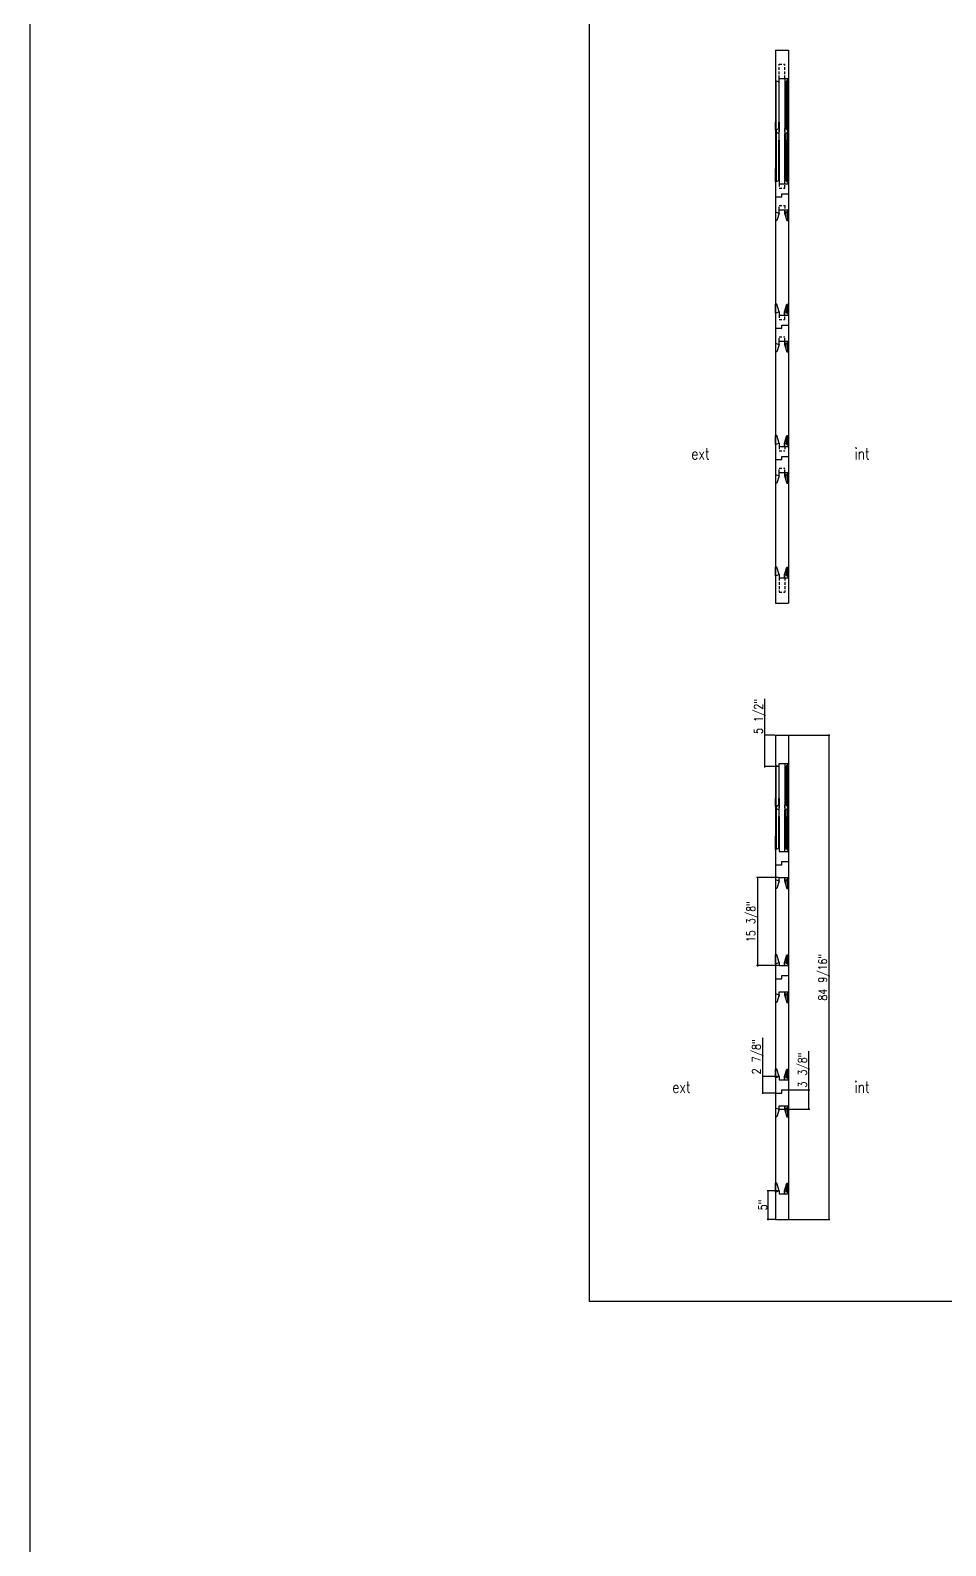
# Model space of a CAD drawing. Header units: inches. Extents: x 1985 to 11287, y 379 to 3234.
# Drawn here: x 8443.3 to 8603.2, y 2706.4 to 2971 of the extents above; entities that cross this region are included whole.
import ezdxf

# ---------------------------------------------------------------- set-up
doc = ezdxf.new("R2010")
doc.units = ezdxf.units.IN
doc.header["$MEASUREMENT"] = 0
doc.linetypes.add('HIDDENX2', pattern=[0.75, 0.5, -0.25])
doc.layers.get('0').update_dxf_attribs({"linetype": 'CONTINUOUS'})
doc.layers.get('Defpoints').update_dxf_attribs({"linetype": 'CONTINUOUS'})
for name, color, linetype in [('COTE1-1 99', 7, 'CONTINUOUS'), ('detail 99', 30, 'CONTINUOUS'), ('separation 99', 3, 'CONTINUOUS'), ('tenon 99', 61, 'HIDDENX2'), ('wood detail 99', 7, 'CONTINUOUS')]:
    doc.layers.add(name, color=color, linetype=linetype)
doc.styles.get("Standard").update_dxf_attribs({"font": 'txt.shx', "width": 0.8})
doc.dimstyles.new('Elevation', dxfattribs={"dimscale": 2, "dimtxt": 0.75, "dimasz": 0.0625, "dimexe": 0.0625, "dimexo": 0.0625, "dimgap": 0.0625, "dimtad": 1, "dimdec": 5, "dimzin": 0, "dimdsep": 46, "dimlunit": 5, "dimtxsty": 'Standard', "dimblk1": 'OBLIQUE', "dimblk2": 'OBLIQUE', "dimsah": 1, "dimcen": 2, "dimdle": 0.0625, "dimclrd": 1, "dimclre": 1, "dimadec": 1, "dimazin": 0, "dimtfac": 0.375, "dimtdec": 5, "dimtmove": 0, "dimatfit": 3, "dimldrblk": 'OBLIQUE', "dimfxl": 1, "dimfrac": 2, "dimtolj": 1, "dimtzin": 0, "dimarcsym": 0})

# ---------------------------------------------------------------- blocks, each defined once
blk = doc.blocks.new('_OBLIQUE')
at = {"color": 0, "linetype": 'ByBlock'}
blk.add_line((-0.5, -0.5), (0.5, 0.5), dxfattribs=at)
blk = doc.blocks.new('*D86')
at = {"layer": 'COTE1-1 99', "color": 1, "lineweight": -2, "transparency": 16777216}
for p, q in [((8575.86, 2847.92), (8582.97, 2847.92)), ((8582.84, 2763.23), (8582.84, 2848.04)), ((8575.86, 2763.36), (8582.97, 2763.36))]:
    blk.add_line(p, q, dxfattribs=at)
at = {"layer": 'Defpoints', "color": 0, "transparency": 16777216}
for p in [(8575.74, 2847.92), (8582.84, 2847.92), (8575.74, 2763.36)]:
    blk.add_point(p, dxfattribs=at)
at = {"layer": 'COTE1-1 99', "color": 1, "lineweight": -2, "transparency": 16777216, "xscale": 0.125, "yscale": 0.125, "zscale": 0.125}
for p, rotation in [((8582.84, 2847.92), 90), ((8582.84, 2763.36), 270)]:
    blk.add_blockref('_OBLIQUE', p, dxfattribs=dict(at, rotation=rotation))
at = {"layer": 'COTE1-1 99', "color": 0, "transparency": 16777216, "insert": (8581.97, 2805.64), "char_height": 1.5, "attachment_point": 5, "rotation": 90}
blk.add_mtext('\\A1;84 9/16"', dxfattribs=at)
blk = doc.blocks.new('*D87')
at = {"layer": 'COTE1-1 99', "color": 1, "lineweight": -2, "transparency": 16777216}
for p, q in [((8573.99, 2823.04), (8570.19, 2823.04)), ((8570.32, 2823.17), (8570.32, 2807.54)), ((8573.99, 2807.67), (8570.19, 2807.67))]:
    blk.add_line(p, q, dxfattribs=at)
at = {"layer": 'Defpoints', "color": 0, "transparency": 16777216}
for p in [(8574.11, 2823.04), (8570.32, 2807.67), (8574.11, 2807.67)]:
    blk.add_point(p, dxfattribs=at)
at = {"layer": 'COTE1-1 99', "color": 1, "lineweight": -2, "transparency": 16777216, "xscale": 0.125, "yscale": 0.125, "zscale": 0.125}
for p, rotation in [((8570.32, 2823.04), 90), ((8570.32, 2807.67), 270)]:
    blk.add_blockref('_OBLIQUE', p, dxfattribs=dict(at, rotation=rotation))
at = {"layer": 'COTE1-1 99', "color": 0, "transparency": 16777216, "insert": (8569.44, 2815.36), "char_height": 1.5, "attachment_point": 5, "rotation": 90}
blk.add_mtext('\\A1;15 3/8"', dxfattribs=at)
blk = doc.blocks.new('*D88')
at = {"layer": 'COTE1-1 99', "color": 1, "lineweight": -2, "transparency": 16777216}
for p, q in [((8579.32, 2785.98), (8579.32, 2792.76)), ((8575.86, 2785.98), (8579.45, 2785.98)), ((8579.32, 2782.48), (8579.32, 2785.98)), ((8574.17, 2782.61), (8579.45, 2782.61))]:
    blk.add_line(p, q, dxfattribs=at)
at = {"layer": 'Defpoints', "color": 0, "transparency": 16777216}
for p in [(8575.74, 2785.98), (8579.32, 2785.98), (8574.05, 2782.61)]:
    blk.add_point(p, dxfattribs=at)
at = {"layer": 'COTE1-1 99', "color": 1, "lineweight": -2, "transparency": 16777216, "xscale": 0.125, "yscale": 0.125, "zscale": 0.125}
for p, rotation in [((8579.32, 2785.98), 90), ((8579.32, 2782.61), 270)]:
    blk.add_blockref('_OBLIQUE', p, dxfattribs=dict(at, rotation=rotation))
at = {"layer": 'COTE1-1 99', "color": 0, "transparency": 16777216, "insert": (8578.45, 2789.43), "char_height": 1.5, "attachment_point": 5, "rotation": 90}
blk.add_mtext('\\A1;3 3/8"', dxfattribs=at)
blk = doc.blocks.new('*D89')
at = {"layer": 'COTE1-1 99', "color": 1, "lineweight": -2, "transparency": 16777216}
for p, q in [((8573.92, 2768.36), (8572, 2768.36)), ((8572.13, 2768.48), (8572.13, 2763.23)), ((8573.36, 2763.36), (8572, 2763.36))]:
    blk.add_line(p, q, dxfattribs=at)
at = {"layer": 'Defpoints', "color": 0, "transparency": 16777216}
for p in [(8574.05, 2768.36), (8572.13, 2763.36), (8573.49, 2763.36)]:
    blk.add_point(p, dxfattribs=at)
at = {"layer": 'COTE1-1 99', "color": 1, "lineweight": -2, "transparency": 16777216, "xscale": 0.125, "yscale": 0.125, "zscale": 0.125}
for p, rotation in [((8572.13, 2768.36), 90), ((8572.13, 2763.36), 270)]:
    blk.add_blockref('_OBLIQUE', p, dxfattribs=dict(at, rotation=rotation))
at = {"layer": 'COTE1-1 99', "color": 0, "transparency": 16777216, "insert": (8571.25, 2765.86), "char_height": 1.5, "attachment_point": 5, "rotation": 90}
blk.add_mtext('\\A1;5"', dxfattribs=at)
blk = doc.blocks.new('*D94')
at = {"layer": 'COTE1-1 99', "color": 1, "lineweight": -2, "transparency": 16777216}
for p, q in [((8571.27, 2788.29), (8571.27, 2795.07)), ((8573.92, 2788.29), (8571.14, 2788.29)), ((8571.27, 2785.29), (8571.27, 2788.29)), ((8573.36, 2785.42), (8571.14, 2785.42))]:
    blk.add_line(p, q, dxfattribs=at)
at = {"layer": 'Defpoints', "color": 0, "transparency": 16777216}
for p in [(8571.27, 2788.29), (8574.05, 2788.29), (8573.49, 2785.42)]:
    blk.add_point(p, dxfattribs=at)
at = {"layer": 'COTE1-1 99', "color": 1, "lineweight": -2, "transparency": 16777216, "xscale": 0.125, "yscale": 0.125, "zscale": 0.125}
for p, rotation in [((8571.27, 2788.29), 90), ((8571.27, 2785.42), 270)]:
    blk.add_blockref('_OBLIQUE', p, dxfattribs=dict(at, rotation=rotation))
at = {"layer": 'COTE1-1 99', "color": 0, "transparency": 16777216, "insert": (8570.39, 2791.74), "char_height": 1.5, "attachment_point": 5, "rotation": 90}
blk.add_mtext('\\A1;2 7/8"', dxfattribs=at)
blk = doc.blocks.new('*D95')
at = {"layer": 'COTE1-1 99', "color": 1, "lineweight": -2, "transparency": 16777216}
for p, q in [((8571.63, 2847.92), (8571.63, 2854.29)), ((8573.36, 2847.92), (8571.5, 2847.92)), ((8571.63, 2842.29), (8571.63, 2847.92)), ((8573.92, 2842.42), (8571.5, 2842.42))]:
    blk.add_line(p, q, dxfattribs=at)
at = {"layer": 'Defpoints', "color": 0, "transparency": 16777216}
for p in [(8571.63, 2847.92), (8573.49, 2847.92), (8574.05, 2842.42)]:
    blk.add_point(p, dxfattribs=at)
at = {"layer": 'COTE1-1 99', "color": 1, "lineweight": -2, "transparency": 16777216, "xscale": 0.125, "yscale": 0.125, "zscale": 0.125}
for p, rotation in [((8571.63, 2847.92), 90), ((8571.63, 2842.42), 270)]:
    blk.add_blockref('_OBLIQUE', p, dxfattribs=dict(at, rotation=rotation))
at = {"layer": 'COTE1-1 99', "color": 0, "transparency": 16777216, "insert": (8570.75, 2851.17), "char_height": 1.5, "attachment_point": 5, "rotation": 90}
blk.add_mtext('\\A1;5 1/2"', dxfattribs=at)

msp = doc.modelspace()

# ---------------------------------------------------------------- linework, layer by layer
at = {"layer": 'separation 99'}
for points in [[(8443.348814, 3222.122455), (9954.635727, 3222.122455), (9954.635727, 2152.035106), (8443.348814, 2152.035106)], [(8620.166193, 3057.127475), (8540.96643, 3057.127475), (8540.96643, 2749.044222), (8620.166193, 2749.044222)]]:
    msp.add_lwpolyline(points, close=True, dxfattribs=at)
at = {"layer": 'tenon 99'}
for p, q in [((8574.110765, 2965.098159), (8575.110765, 2965.098159)), ((8574.110765, 2962.598159), (8574.110765, 2965.098159)), ((8575.110765, 2962.598159), (8575.110765, 2965.098159)), ((8574.110765, 2944.223131), (8574.110765, 2943.473131)), ((8574.110765, 2943.473131), (8575.110765, 2943.473131)), ((8575.110765, 2943.473131), (8575.110765, 2944.223131)), ((8574.110765, 2939.660659), (8574.110765, 2940.410659)), ((8574.110765, 2940.410659), (8575.110765, 2940.410659)), ((8575.110765, 2940.410659), (8575.110765, 2939.660659)), ((8574.110765, 2921.285631), (8574.110765, 2920.535631)), ((8574.110765, 2920.535631), (8575.110765, 2920.535631)), ((8575.110765, 2920.535631), (8575.110765, 2921.285631)), ((8574.110765, 2917.473159), (8575.110765, 2917.473159)), ((8574.110765, 2916.723159), (8574.110765, 2917.473159)), ((8575.110765, 2916.723159), (8575.110765, 2917.473159)), ((8574.110765, 2898.348131), (8574.110765, 2897.598131)), ((8575.110765, 2898.348131), (8575.110765, 2897.598131)), ((8574.110765, 2897.598131), (8575.110765, 2897.598131)), ((8574.110765, 2894.535659), (8575.110765, 2894.535659)), ((8574.110765, 2893.785659), (8574.110765, 2894.535659)), ((8575.110765, 2893.785659), (8575.110765, 2894.535659)), ((8574.110765, 2875.410631), (8574.110765, 2872.910631)), ((8575.110765, 2875.410631), (8575.110765, 2872.910631)), ((8574.110765, 2872.910631), (8575.110765, 2872.910631))]:
    msp.add_line(p, q, dxfattribs=at)
at = {"layer": 'wood detail 99'}
for p, q in [((8573.485765, 2967.535645), (8573.485765, 2941.910645)), ((8573.485765, 2967.535645), (8575.735765, 2967.535645)), ((8575.735765, 2967.535645), (8575.735765, 2942.473145)), ((8573.485765, 2962.276716), (8573.485765, 2959.91537)), ((8574.048265, 2962.035645), (8574.110765, 2962.035645)), ((8574.110765, 2962.035645), (8574.110765, 2962.598159)), ((8574.110765, 2954.983809), (8574.110765, 2962.035645)), ((8575.110765, 2962.059145), (8575.110765, 2954.983809)), ((8575.337265, 2962.059145), (8575.337265, 2954.983809)), ((8575.587265, 2962.368345), (8575.587265, 2954.983809)), ((8575.649765, 2962.368345), (8575.649765, 2954.983809)), ((8575.735765, 2962.598159), (8575.735765, 2959.91537)), ((8573.485765, 2953.607073), (8573.485765, 2954.983809)), ((8573.485765, 2953.607073), (8573.485765, 2951.83748)), ((8573.571765, 2953.607073), (8573.571765, 2953.214216)), ((8574.048265, 2953.848145), (8574.110765, 2953.848145)), ((8574.110765, 2954.983809), (8574.110765, 2953.848145)), ((8574.110765, 2953.848145), (8574.110765, 2953.312431)), ((8574.110765, 2952.973145), (8574.110765, 2953.508859)), ((8575.110765, 2954.983809), (8575.110765, 2953.848145)), ((8575.337265, 2954.983809), (8575.337265, 2953.848145)), ((8575.587265, 2953.535645), (8575.587265, 2954.983809)), ((8575.649765, 2953.535645), (8575.649765, 2954.983809)), ((8575.735765, 2953.312431), (8575.735765, 2954.983809)), ((8575.735765, 2953.508859), (8575.735765, 2951.83748)), ((8574.048265, 2952.973145), (8574.110765, 2952.973145)), ((8574.110765, 2951.83748), (8574.110765, 2952.973145)), ((8574.110765, 2951.83748), (8574.110765, 2944.785645)), ((8575.110765, 2951.83748), (8575.110765, 2952.973145)), ((8575.110765, 2944.762145), (8575.110765, 2951.83748)), ((8575.337265, 2951.83748), (8575.337265, 2952.973145)), ((8575.337265, 2944.762145), (8575.337265, 2951.83748)), ((8575.587265, 2953.285645), (8575.587265, 2951.83748)), ((8575.587265, 2944.449645), (8575.587265, 2951.83748)), ((8575.649765, 2953.285645), (8575.649765, 2951.83748)), ((8575.649765, 2944.449645), (8575.649765, 2951.83748)), ((8573.485765, 2944.544573), (8573.485765, 2946.90592)), ((8575.735765, 2944.223131), (8575.735765, 2946.90592)), ((8574.048265, 2944.785645), (8574.110765, 2944.785645)), ((8574.110765, 2944.785645), (8574.110765, 2944.223131)), ((8573.485765, 2941.910645), (8573.485765, 2918.973145)), ((8573.485765, 2941.910645), (8574.610765, 2941.910645)), ((8574.610765, 2942.473145), (8575.735765, 2942.473145)), ((8574.610765, 2941.910645), (8574.610765, 2942.473145)), ((8575.735765, 2942.473145), (8575.735765, 2919.535645)), ((8573.485765, 2939.339266), (8573.485765, 2937.629495)), ((8573.485765, 2939.339216), (8573.485765, 2937.785645)), ((8573.485765, 2939.339216), (8573.485765, 2937.89998)), ((8573.735765, 2937.785645), (8573.485765, 2937.785645)), ((8574.142065, 2939.098145), (8573.735765, 2937.785645)), ((8574.048265, 2939.098195), (8574.110765, 2939.098195)), ((8574.048265, 2939.098195), (8574.110765, 2939.098195)), ((8574.048265, 2939.098145), (8574.110765, 2939.098145)), ((8574.048265, 2939.098145), (8574.110765, 2939.098145)), ((8574.048265, 2939.098145), (8574.142065, 2939.098145)), ((8574.048265, 2939.098145), (8574.048265, 2938.795136)), ((8574.110765, 2939.098195), (8574.110765, 2939.660659)), ((8574.110765, 2939.098195), (8574.110765, 2939.660659)), ((8574.110765, 2939.098145), (8574.110765, 2939.660659)), ((8574.110765, 2939.098145), (8574.110765, 2939.660659)), ((8574.110765, 2939.098145), (8574.110765, 2939.660659)), ((8574.142065, 2939.098145), (8574.142065, 2939.660659)), ((8575.079465, 2939.098145), (8575.485765, 2937.785645)), ((8575.337265, 2938.535645), (8575.337265, 2939.121645)), ((8575.337265, 2938.265355), (8575.337265, 2939.121645)), ((8575.485765, 2937.785645), (8575.735765, 2937.785645)), ((8575.735765, 2939.660659), (8575.735765, 2937.629495)), ((8575.735765, 2939.660659), (8575.735765, 2937.785645)), ((8575.735765, 2939.660659), (8575.735765, 2937.89998)), ((8573.485765, 2921.607073), (8573.485765, 2923.160645)), ((8573.735765, 2923.160645), (8573.485765, 2923.160645)), ((8573.485765, 2921.607073), (8573.485765, 2923.046309)), ((8574.142065, 2921.848145), (8573.735765, 2923.160645)), ((8574.048265, 2921.848145), (8574.048265, 2922.151154)), ((8574.048265, 2921.848145), (8574.110765, 2921.848145)), ((8574.048265, 2921.848145), (8574.110765, 2921.848145)), ((8574.048265, 2921.848145), (8574.142065, 2921.848145)), ((8574.110765, 2921.848145), (8574.110765, 2921.285631)), ((8574.110765, 2921.848145), (8574.110765, 2921.285631)), ((8574.110765, 2921.848145), (8574.110765, 2921.285631)), ((8574.142065, 2921.848145), (8574.142065, 2921.285631)), ((8575.079465, 2921.848145), (8575.485765, 2923.160645)), ((8575.337265, 2922.680935), (8575.337265, 2921.824645)), ((8575.337265, 2922.410645), (8575.337265, 2921.824645)), ((8575.485765, 2923.160645), (8575.735765, 2923.160645)), ((8575.735765, 2921.285631), (8575.735765, 2923.160645)), ((8575.735765, 2921.285631), (8575.735765, 2923.046309)), ((8574.610765, 2919.535645), (8575.735765, 2919.535645)), ((8574.610765, 2918.973145), (8574.610765, 2919.535645)), ((8575.735765, 2919.535645), (8575.735765, 2896.598145)), ((8573.485765, 2918.973145), (8573.485765, 2896.035645)), ((8573.485765, 2918.973145), (8574.610765, 2918.973145)), ((8573.485765, 2916.401766), (8573.485765, 2914.691995)), ((8573.485765, 2916.401716), (8573.485765, 2914.848145)), ((8573.485765, 2916.401716), (8573.485765, 2914.96248)), ((8574.110765, 2916.160695), (8574.110765, 2916.723159)), ((8574.110765, 2916.160695), (8574.110765, 2916.723159)), ((8574.110765, 2916.160645), (8574.110765, 2916.723159)), ((8574.110765, 2916.160645), (8574.110765, 2916.723159)), ((8574.110765, 2916.160645), (8574.110765, 2916.723159)), ((8574.142065, 2916.160645), (8574.142065, 2916.723159)), ((8575.735765, 2916.723159), (8575.735765, 2914.691995)), ((8575.735765, 2916.723159), (8575.735765, 2914.848145)), ((8575.735765, 2916.723159), (8575.735765, 2914.96248)), ((8573.735765, 2914.848145), (8573.485765, 2914.848145)), ((8574.142065, 2916.160645), (8573.735765, 2914.848145)), ((8574.048265, 2916.160695), (8574.110765, 2916.160695)), ((8574.048265, 2916.160695), (8574.110765, 2916.160695)), ((8574.048265, 2916.160645), (8574.110765, 2916.160645)), ((8574.048265, 2916.160645), (8574.110765, 2916.160645)), ((8574.048265, 2916.160645), (8574.142065, 2916.160645)), ((8574.048265, 2916.160645), (8574.048265, 2915.857636)), ((8575.079465, 2916.160645), (8575.485765, 2914.848145)), ((8575.337265, 2915.598145), (8575.337265, 2916.184145)), ((8575.337265, 2915.327855), (8575.337265, 2916.184145)), ((8575.485765, 2914.848145), (8575.735765, 2914.848145)), ((8573.485765, 2898.669573), (8573.485765, 2900.223145)), ((8573.735765, 2900.223145), (8573.485765, 2900.223145)), ((8573.485765, 2898.669573), (8573.485765, 2900.108809)), ((8574.142065, 2898.910645), (8573.735765, 2900.223145)), ((8574.048265, 2898.910645), (8574.048265, 2899.213654)), ((8574.048265, 2898.910645), (8574.110765, 2898.910645)), ((8574.048265, 2898.910645), (8574.110765, 2898.910645)), ((8574.048265, 2898.910645), (8574.142065, 2898.910645)), ((8574.110765, 2898.910645), (8574.110765, 2898.348131)), ((8574.110765, 2898.910645), (8574.110765, 2898.348131)), ((8574.110765, 2898.910645), (8574.110765, 2898.348131)), ((8574.142065, 2898.910645), (8574.142065, 2898.348131)), ((8575.079465, 2898.910645), (8575.485765, 2900.223145)), ((8575.337265, 2899.743435), (8575.337265, 2898.887145)), ((8575.337265, 2899.473145), (8575.337265, 2898.887145)), ((8575.485765, 2900.223145), (8575.735765, 2900.223145)), ((8575.735765, 2898.348131), (8575.735765, 2900.223145)), ((8575.735765, 2898.348131), (8575.735765, 2900.108809)), ((8573.485765, 2896.035645), (8573.485765, 2870.973145)), ((8573.485765, 2896.035645), (8574.610765, 2896.035645)), ((8574.610765, 2896.598145), (8575.735765, 2896.598145)), ((8574.610765, 2896.035645), (8574.610765, 2896.598145)), ((8575.735765, 2896.598145), (8575.735765, 2870.973145)), ((8573.485765, 2893.464266), (8573.485765, 2891.754495)), ((8573.485765, 2893.464216), (8573.485765, 2891.910645)), ((8573.485765, 2893.464216), (8573.485765, 2892.02498)), ((8574.142065, 2893.223145), (8573.735765, 2891.910645)), ((8574.048265, 2893.223195), (8574.110765, 2893.223195)), ((8574.048265, 2893.223195), (8574.110765, 2893.223195)), ((8574.048265, 2893.223145), (8574.110765, 2893.223145)), ((8574.048265, 2893.223145), (8574.110765, 2893.223145)), ((8574.048265, 2893.223145), (8574.142065, 2893.223145)), ((8574.048265, 2893.223145), (8574.048265, 2892.920136)), ((8574.110765, 2893.223195), (8574.110765, 2893.785659)), ((8574.110765, 2893.223195), (8574.110765, 2893.785659)), ((8574.110765, 2893.223145), (8574.110765, 2893.785659)), ((8574.110765, 2893.223145), (8574.110765, 2893.785659)), ((8574.110765, 2893.223145), (8574.110765, 2893.785659)), ((8574.142065, 2893.223145), (8574.142065, 2893.785659)), ((8575.079465, 2893.223145), (8575.485765, 2891.910645)), ((8575.337265, 2892.660645), (8575.337265, 2893.246645)), ((8575.337265, 2892.390355), (8575.337265, 2893.246645)), ((8575.735765, 2893.785659), (8575.735765, 2891.754495)), ((8575.735765, 2893.785659), (8575.735765, 2891.910645)), ((8575.735765, 2893.785659), (8575.735765, 2892.02498)), ((8573.735765, 2891.910645), (8573.485765, 2891.910645)), ((8575.485765, 2891.910645), (8575.735765, 2891.910645)), ((8573.485765, 2875.732073), (8573.485765, 2877.285645)), ((8573.735765, 2877.285645), (8573.485765, 2877.285645)), ((8573.485765, 2875.732073), (8573.485765, 2877.171309)), ((8574.142065, 2875.973145), (8573.735765, 2877.285645)), ((8575.079465, 2875.973145), (8575.485765, 2877.285645)), ((8575.337265, 2876.805935), (8575.337265, 2875.949645)), ((8575.485765, 2877.285645), (8575.735765, 2877.285645)), ((8575.735765, 2875.410631), (8575.735765, 2877.285645)), ((8575.735765, 2875.410631), (8575.735765, 2877.171309)), ((8574.048265, 2875.973145), (8574.048265, 2876.276154)), ((8574.048265, 2875.973145), (8574.110765, 2875.973145)), ((8574.048265, 2875.973145), (8574.110765, 2875.973145)), ((8574.048265, 2875.973145), (8574.142065, 2875.973145)), ((8574.110765, 2875.973145), (8574.110765, 2875.410631)), ((8574.110765, 2875.973145), (8574.110765, 2875.410631)), ((8574.110765, 2875.973145), (8574.110765, 2875.410631)), ((8574.142065, 2875.973145), (8574.142065, 2875.410631)), ((8575.337265, 2876.535645), (8575.337265, 2875.949645)), ((8573.485765, 2870.973145), (8575.735765, 2870.973145)), ((8573.485765, 2847.917504), (8573.485765, 2825.292504)), ((8573.485765, 2847.917504), (8575.735765, 2847.917504)), ((8575.735765, 2847.917504), (8575.735765, 2825.855004)), ((8573.485765, 2842.658575), (8573.485765, 2840.297229)), ((8574.048265, 2842.417504), (8574.110765, 2842.417504)), ((8574.110765, 2842.417504), (8574.110765, 2842.980018)), ((8574.110765, 2836.865668), (8574.110765, 2842.417504)), ((8575.110765, 2842.441004), (8575.110765, 2836.865668)), ((8575.337265, 2842.441004), (8575.337265, 2836.865668)), ((8575.587265, 2842.750204), (8575.587265, 2836.865668)), ((8575.649765, 2842.750204), (8575.649765, 2836.865668)), ((8575.735765, 2842.980018), (8575.735765, 2840.297229)), ((8573.485765, 2835.488932), (8573.485765, 2836.865668)), ((8573.485765, 2835.488932), (8573.485765, 2833.719339)), ((8573.571765, 2835.488932), (8573.571765, 2835.096075)), ((8574.048265, 2835.730004), (8574.110765, 2835.730004)), ((8574.048265, 2834.855004), (8574.110765, 2834.855004)), ((8574.110765, 2836.865668), (8574.110765, 2835.730004)), ((8574.110765, 2835.730004), (8574.110765, 2835.194289)), ((8574.110765, 2834.855004), (8574.110765, 2835.390718)), ((8574.110765, 2833.719339), (8574.110765, 2834.855004)), ((8575.110765, 2836.865668), (8575.110765, 2835.730004)), ((8575.110765, 2833.719339), (8575.110765, 2834.855004)), ((8575.337265, 2836.865668), (8575.337265, 2835.730004)), ((8575.337265, 2833.719339), (8575.337265, 2834.855004)), ((8575.587265, 2835.417504), (8575.587265, 2836.865668)), ((8575.587265, 2835.167504), (8575.587265, 2833.719339)), ((8575.649765, 2835.417504), (8575.649765, 2836.865668)), ((8575.649765, 2835.167504), (8575.649765, 2833.719339)), ((8575.735765, 2835.194289), (8575.735765, 2836.865668)), ((8575.735765, 2835.390718), (8575.735765, 2833.719339)), ((8574.110765, 2833.719339), (8574.110765, 2828.167504)), ((8575.110765, 2828.144004), (8575.110765, 2833.719339)), ((8575.337265, 2828.144004), (8575.337265, 2833.719339)), ((8575.587265, 2827.831504), (8575.587265, 2833.719339)), ((8575.649765, 2827.831504), (8575.649765, 2833.719339)), ((8573.485765, 2827.926432), (8573.485765, 2830.287778)), ((8575.735765, 2827.604989), (8575.735765, 2830.287778)), ((8574.048265, 2828.167504), (8574.110765, 2828.167504)), ((8574.110765, 2828.167504), (8574.110765, 2827.604989)), ((8573.485765, 2825.292504), (8573.485765, 2805.355004)), ((8573.485765, 2825.292504), (8574.610765, 2825.292504)), ((8574.610765, 2825.855004), (8575.735765, 2825.855004)), ((8574.610765, 2825.292504), (8574.610765, 2825.855004)), ((8575.735765, 2825.855004), (8575.735765, 2805.917504)), ((8573.485765, 2822.721125), (8573.485765, 2821.011354)), ((8573.485765, 2822.721075), (8573.485765, 2821.281839)), ((8573.485765, 2822.721075), (8573.485765, 2821.167504)), ((8573.735765, 2821.167504), (8573.485765, 2821.167504)), ((8574.142065, 2822.480004), (8573.735765, 2821.167504)), ((8574.048265, 2822.480054), (8574.110765, 2822.480054)), ((8574.048265, 2822.480054), (8574.110765, 2822.480054)), ((8574.048265, 2822.480004), (8574.048265, 2822.176995)), ((8574.048265, 2822.480004), (8574.142065, 2822.480004)), ((8574.048265, 2822.480004), (8574.110765, 2822.480004)), ((8574.048265, 2822.480004), (8574.110765, 2822.480004)), ((8574.110765, 2822.480004), (8574.110765, 2823.042518)), ((8574.110765, 2822.480004), (8574.110765, 2823.042518)), ((8574.110765, 2822.480004), (8574.110765, 2823.042518)), ((8574.110765, 2822.480054), (8574.110765, 2823.042518)), ((8574.110765, 2822.480054), (8574.110765, 2823.042518)), ((8574.142065, 2822.480004), (8574.142065, 2823.042518)), ((8575.079465, 2822.480004), (8575.485765, 2821.167504)), ((8575.337265, 2821.647214), (8575.337265, 2822.503504)), ((8575.337265, 2821.917504), (8575.337265, 2822.503504)), ((8575.485765, 2821.167504), (8575.735765, 2821.167504)), ((8575.735765, 2823.042518), (8575.735765, 2821.281839)), ((8575.735765, 2823.042518), (8575.735765, 2821.167504)), ((8575.735765, 2823.042518), (8575.735765, 2821.011354)), ((8573.735765, 2809.542504), (8573.485765, 2809.542504)), ((8573.485765, 2807.988932), (8573.485765, 2809.542504)), ((8573.485765, 2807.988932), (8573.485765, 2809.428168)), ((8574.142065, 2808.230004), (8573.735765, 2809.542504)), ((8574.048265, 2808.230004), (8574.048265, 2808.533013)), ((8574.048265, 2808.230004), (8574.142065, 2808.230004)), ((8574.048265, 2808.230004), (8574.110765, 2808.230004)), ((8574.048265, 2808.230004), (8574.110765, 2808.230004)), ((8574.110765, 2808.230004), (8574.110765, 2807.667489)), ((8574.110765, 2808.230004), (8574.110765, 2807.667489)), ((8574.110765, 2808.230004), (8574.110765, 2807.667489)), ((8574.142065, 2808.230004), (8574.142065, 2807.667489)), ((8575.079465, 2808.230004), (8575.485765, 2809.542504)), ((8575.337265, 2809.062794), (8575.337265, 2808.206504)), ((8575.337265, 2808.792504), (8575.337265, 2808.206504)), ((8575.485765, 2809.542504), (8575.735765, 2809.542504)), ((8575.735765, 2807.667489), (8575.735765, 2809.542504)), ((8575.735765, 2807.667489), (8575.735765, 2809.428168)), ((8573.485765, 2805.355004), (8573.485765, 2785.417504)), ((8573.485765, 2805.355004), (8574.610765, 2805.355004)), ((8574.610765, 2805.917504), (8575.735765, 2805.917504)), ((8574.610765, 2805.355004), (8574.610765, 2805.917504)), ((8575.735765, 2805.917504), (8575.735765, 2785.980004)), ((8573.485765, 2802.783625), (8573.485765, 2801.073854)), ((8573.485765, 2802.783575), (8573.485765, 2801.344339)), ((8573.485765, 2802.783575), (8573.485765, 2801.230004)), ((8574.110765, 2802.542504), (8574.110765, 2803.105018)), ((8574.110765, 2802.542504), (8574.110765, 2803.105018)), ((8574.110765, 2802.542504), (8574.110765, 2803.105018)), ((8574.110765, 2802.542554), (8574.110765, 2803.105018)), ((8574.110765, 2802.542554), (8574.110765, 2803.105018)), ((8574.142065, 2802.542504), (8574.142065, 2803.105018)), ((8575.735765, 2803.105018), (8575.735765, 2801.344339)), ((8575.735765, 2803.105018), (8575.735765, 2801.230004)), ((8575.735765, 2803.105018), (8575.735765, 2801.073854)), ((8573.735765, 2801.230004), (8573.485765, 2801.230004)), ((8574.142065, 2802.542504), (8573.735765, 2801.230004)), ((8574.048265, 2802.542554), (8574.110765, 2802.542554)), ((8574.048265, 2802.542554), (8574.110765, 2802.542554)), ((8574.048265, 2802.542504), (8574.048265, 2802.239495)), ((8574.048265, 2802.542504), (8574.142065, 2802.542504)), ((8574.048265, 2802.542504), (8574.110765, 2802.542504)), ((8574.048265, 2802.542504), (8574.110765, 2802.542504)), ((8575.079465, 2802.542504), (8575.485765, 2801.230004)), ((8575.337265, 2801.709714), (8575.337265, 2802.566004)), ((8575.337265, 2801.980004), (8575.337265, 2802.566004)), ((8575.485765, 2801.230004), (8575.735765, 2801.230004)), ((8573.735765, 2789.605004), (8573.485765, 2789.605004)), ((8573.485765, 2788.051432), (8573.485765, 2789.605004)), ((8573.485765, 2788.051432), (8573.485765, 2789.490668)), ((8574.142065, 2788.292504), (8573.735765, 2789.605004)), ((8575.079465, 2788.292504), (8575.485765, 2789.605004)), ((8575.485765, 2789.605004), (8575.735765, 2789.605004)), ((8575.735765, 2787.729989), (8575.735765, 2789.605004)), ((8575.735765, 2787.729989), (8575.735765, 2789.490668)), ((8574.048265, 2788.292504), (8574.048265, 2788.595513)), ((8574.048265, 2788.292504), (8574.142065, 2788.292504)), ((8574.048265, 2788.292504), (8574.110765, 2788.292504)), ((8574.048265, 2788.292504), (8574.110765, 2788.292504)), ((8574.110765, 2788.292504), (8574.110765, 2787.729989)), ((8574.110765, 2788.292504), (8574.110765, 2787.729989)), ((8574.110765, 2788.292504), (8574.110765, 2787.729989)), ((8574.142065, 2788.292504), (8574.142065, 2787.729989)), ((8575.337265, 2789.125294), (8575.337265, 2788.269004)), ((8575.337265, 2788.855004), (8575.337265, 2788.269004)), ((8573.485765, 2785.417504), (8573.485765, 2763.355004)), ((8573.485765, 2785.417504), (8574.610765, 2785.417504)), ((8574.610765, 2785.980004), (8575.735765, 2785.980004)), ((8574.610765, 2785.417504), (8574.610765, 2785.980004)), ((8575.735765, 2785.980004), (8575.735765, 2763.355004)), ((8573.485765, 2782.846125), (8573.485765, 2781.136354)), ((8573.485765, 2782.846075), (8573.485765, 2781.406839)), ((8573.485765, 2782.846075), (8573.485765, 2781.292504)), ((8574.142065, 2782.605004), (8573.735765, 2781.292504)), ((8574.048265, 2782.605054), (8574.110765, 2782.605054)), ((8574.048265, 2782.605054), (8574.110765, 2782.605054)), ((8574.048265, 2782.605004), (8574.048265, 2782.301995)), ((8574.048265, 2782.605004), (8574.142065, 2782.605004)), ((8574.048265, 2782.605004), (8574.110765, 2782.605004)), ((8574.048265, 2782.605004), (8574.110765, 2782.605004)), ((8574.110765, 2782.605004), (8574.110765, 2783.167518)), ((8574.110765, 2782.605004), (8574.110765, 2783.167518)), ((8574.110765, 2782.605004), (8574.110765, 2783.167518)), ((8574.110765, 2782.605054), (8574.110765, 2783.167518)), ((8574.110765, 2782.605054), (8574.110765, 2783.167518)), ((8574.142065, 2782.605004), (8574.142065, 2783.167518)), ((8575.079465, 2782.605004), (8575.485765, 2781.292504)), ((8575.337265, 2781.772214), (8575.337265, 2782.628504)), ((8575.337265, 2782.042504), (8575.337265, 2782.628504)), ((8575.735765, 2783.167518), (8575.735765, 2781.406839)), ((8575.735765, 2783.167518), (8575.735765, 2781.292504)), ((8575.735765, 2783.167518), (8575.735765, 2781.136354)), ((8573.735765, 2781.292504), (8573.485765, 2781.292504)), ((8575.485765, 2781.292504), (8575.735765, 2781.292504)), ((8573.735765, 2769.667504), (8573.485765, 2769.667504)), ((8573.485765, 2768.113932), (8573.485765, 2769.667504)), ((8573.485765, 2768.113932), (8573.485765, 2769.553168)), ((8574.142065, 2768.355004), (8573.735765, 2769.667504)), ((8574.048265, 2768.355004), (8574.048265, 2768.658013)), ((8574.048265, 2768.355004), (8574.142065, 2768.355004)), ((8574.048265, 2768.355004), (8574.110765, 2768.355004)), ((8574.048265, 2768.355004), (8574.110765, 2768.355004)), ((8574.110765, 2768.355004), (8574.110765, 2767.792489)), ((8574.110765, 2768.355004), (8574.110765, 2767.792489)), ((8574.110765, 2768.355004), (8574.110765, 2767.792489)), ((8574.142065, 2768.355004), (8574.142065, 2767.792489)), ((8575.079465, 2768.355004), (8575.485765, 2769.667504)), ((8575.337265, 2769.187794), (8575.337265, 2768.331504)), ((8575.337265, 2768.917504), (8575.337265, 2768.331504)), ((8575.485765, 2769.667504), (8575.735765, 2769.667504)), ((8575.735765, 2767.792489), (8575.735765, 2769.667504)), ((8575.735765, 2767.792489), (8575.735765, 2769.553168)), ((8573.485765, 2763.355004), (8575.735765, 2763.355004))]:
    msp.add_line(p, q, dxfattribs=at)
at = {"layer": 'wood detail 99', "color": 7}
for p, q in [((8573.485765, 2962.276716), (8574.048265, 2962.035645)), ((8573.571765, 2954.983809), (8573.571765, 2962.239859)), ((8574.048265, 2962.035645), (8574.048265, 2954.983809)), ((8574.110765, 2962.598159), (8575.735765, 2962.598159)), ((8575.110765, 2962.598159), (8575.110765, 2962.059145)), ((8575.110765, 2962.059145), (8575.337265, 2962.059145)), ((8575.587265, 2962.368345), (8575.649765, 2962.368345)), ((8575.649765, 2962.368345), (8575.649765, 2962.598159)), ((8573.571765, 2953.607073), (8573.571765, 2954.983809)), ((8573.571765, 2953.607073), (8574.048265, 2953.848145)), ((8574.048265, 2953.848145), (8574.048265, 2954.983809)), ((8575.110765, 2953.848145), (8575.337265, 2953.848145)), ((8575.110765, 2953.312431), (8575.110765, 2953.848145)), ((8575.110765, 2953.508859), (8575.110765, 2952.973145)), ((8575.587265, 2953.535645), (8575.649765, 2953.535645)), ((8575.649765, 2953.535645), (8575.649765, 2953.312431)), ((8575.649765, 2953.285645), (8575.649765, 2953.508859)), ((8573.571765, 2953.214216), (8573.571765, 2951.83748)), ((8573.571765, 2953.214216), (8574.048265, 2952.973145)), ((8573.571765, 2951.83748), (8573.571765, 2944.581431)), ((8574.048265, 2952.973145), (8574.048265, 2951.83748)), ((8574.048265, 2944.785645), (8574.048265, 2951.83748)), ((8575.110765, 2952.973145), (8575.337265, 2952.973145)), ((8575.587265, 2953.285645), (8575.649765, 2953.285645)), ((8573.485765, 2944.544573), (8574.048265, 2944.785645)), ((8574.110765, 2944.223131), (8575.735765, 2944.223131)), ((8575.110765, 2944.762145), (8575.337265, 2944.762145)), ((8575.110765, 2944.223131), (8575.110765, 2944.762145)), ((8575.587265, 2944.449645), (8575.649765, 2944.449645)), ((8575.649765, 2944.449645), (8575.649765, 2944.223131)), ((8573.485765, 2939.339266), (8574.048265, 2939.098195)), ((8573.485765, 2939.339266), (8574.048265, 2939.098195)), ((8573.485765, 2939.339216), (8574.048265, 2939.098145)), ((8573.485765, 2939.339216), (8574.048265, 2939.098145)), ((8573.485765, 2939.339216), (8574.048265, 2939.098145)), ((8574.110765, 2939.660659), (8575.735765, 2939.660659)), ((8574.110765, 2939.660659), (8575.735765, 2939.660659)), ((8574.110765, 2939.660659), (8575.735765, 2939.660659)), ((8574.110765, 2939.660659), (8575.735765, 2939.660659)), ((8574.110765, 2939.660659), (8575.735765, 2939.660659)), ((8574.110765, 2939.098145), (8574.110765, 2938.997034)), ((8575.079465, 2939.660659), (8575.079465, 2939.098145)), ((8575.079465, 2939.121645), (8575.337265, 2939.121645)), ((8575.110765, 2939.660659), (8575.110765, 2939.121645)), ((8575.110765, 2939.121645), (8575.110765, 2938.997034)), ((8575.587265, 2939.437445), (8575.587265, 2937.785645)), ((8575.587265, 2939.437445), (8575.649765, 2939.437445)), ((8575.649765, 2939.437445), (8575.649765, 2939.660659)), ((8575.649765, 2939.437445), (8575.649765, 2937.785645)), ((8573.485765, 2921.607073), (8574.048265, 2921.848145)), ((8573.485765, 2921.607073), (8574.048265, 2921.848145)), ((8573.485765, 2921.607073), (8574.048265, 2921.848145)), ((8574.110765, 2921.848145), (8574.110765, 2921.949255)), ((8575.079465, 2921.285631), (8575.079465, 2921.848145)), ((8575.079465, 2921.824645), (8575.337265, 2921.824645)), ((8575.110765, 2921.824645), (8575.110765, 2921.949255)), ((8575.110765, 2921.285631), (8575.110765, 2921.824645)), ((8575.587265, 2921.508845), (8575.587265, 2923.160645)), ((8575.649765, 2921.508845), (8575.649765, 2923.160645)), ((8574.110765, 2921.285631), (8575.735765, 2921.285631)), ((8574.110765, 2921.285631), (8575.735765, 2921.285631)), ((8574.110765, 2921.285631), (8575.735765, 2921.285631)), ((8575.587265, 2921.508845), (8575.649765, 2921.508845)), ((8575.649765, 2921.508845), (8575.649765, 2921.285631)), ((8573.485765, 2916.401766), (8574.048265, 2916.160695)), ((8573.485765, 2916.401766), (8574.048265, 2916.160695)), ((8573.485765, 2916.401716), (8574.048265, 2916.160645)), ((8573.485765, 2916.401716), (8574.048265, 2916.160645)), ((8573.485765, 2916.401716), (8574.048265, 2916.160645)), ((8574.110765, 2916.723159), (8575.735765, 2916.723159)), ((8574.110765, 2916.723159), (8575.735765, 2916.723159)), ((8574.110765, 2916.723159), (8575.735765, 2916.723159)), ((8574.110765, 2916.723159), (8575.735765, 2916.723159)), ((8574.110765, 2916.723159), (8575.735765, 2916.723159)), ((8575.079465, 2916.723159), (8575.079465, 2916.160645)), ((8575.110765, 2916.723159), (8575.110765, 2916.184145)), ((8575.587265, 2916.499945), (8575.587265, 2914.848145)), ((8575.587265, 2916.499945), (8575.649765, 2916.499945)), ((8575.649765, 2916.499945), (8575.649765, 2916.723159)), ((8575.649765, 2916.499945), (8575.649765, 2914.848145)), ((8574.110765, 2916.160645), (8574.110765, 2916.059534)), ((8575.079465, 2916.184145), (8575.337265, 2916.184145)), ((8575.110765, 2916.184145), (8575.110765, 2916.059534)), ((8573.485765, 2898.669573), (8574.048265, 2898.910645)), ((8573.485765, 2898.669573), (8574.048265, 2898.910645)), ((8573.485765, 2898.669573), (8574.048265, 2898.910645)), ((8574.110765, 2898.910645), (8574.110765, 2899.011755)), ((8574.110765, 2898.348131), (8575.735765, 2898.348131)), ((8574.110765, 2898.348131), (8575.735765, 2898.348131)), ((8574.110765, 2898.348131), (8575.735765, 2898.348131)), ((8575.079465, 2898.348131), (8575.079465, 2898.910645)), ((8575.079465, 2898.887145), (8575.337265, 2898.887145)), ((8575.110765, 2898.887145), (8575.110765, 2899.011755)), ((8575.110765, 2898.348131), (8575.110765, 2898.887145)), ((8575.587265, 2898.571345), (8575.587265, 2900.223145)), ((8575.587265, 2898.571345), (8575.649765, 2898.571345)), ((8575.649765, 2898.571345), (8575.649765, 2900.223145)), ((8575.649765, 2898.571345), (8575.649765, 2898.348131)), ((8573.485765, 2893.464266), (8574.048265, 2893.223195)), ((8573.485765, 2893.464266), (8574.048265, 2893.223195)), ((8573.485765, 2893.464216), (8574.048265, 2893.223145)), ((8573.485765, 2893.464216), (8574.048265, 2893.223145)), ((8573.485765, 2893.464216), (8574.048265, 2893.223145)), ((8574.110765, 2893.785659), (8575.735765, 2893.785659)), ((8574.110765, 2893.785659), (8575.735765, 2893.785659)), ((8574.110765, 2893.785659), (8575.735765, 2893.785659)), ((8574.110765, 2893.785659), (8575.735765, 2893.785659)), ((8574.110765, 2893.785659), (8575.735765, 2893.785659)), ((8574.110765, 2893.223145), (8574.110765, 2893.122034)), ((8575.079465, 2893.785659), (8575.079465, 2893.223145)), ((8575.079465, 2893.246645), (8575.337265, 2893.246645)), ((8575.110765, 2893.785659), (8575.110765, 2893.246645)), ((8575.110765, 2893.246645), (8575.110765, 2893.122034)), ((8575.587265, 2893.562445), (8575.587265, 2891.910645)), ((8575.587265, 2893.562445), (8575.649765, 2893.562445)), ((8575.649765, 2893.562445), (8575.649765, 2893.785659)), ((8575.649765, 2893.562445), (8575.649765, 2891.910645)), ((8575.587265, 2875.633845), (8575.587265, 2877.285645)), ((8575.649765, 2875.633845), (8575.649765, 2877.285645)), ((8573.485765, 2875.732073), (8574.048265, 2875.973145)), ((8573.485765, 2875.732073), (8574.048265, 2875.973145)), ((8573.485765, 2875.732073), (8574.048265, 2875.973145)), ((8574.110765, 2875.973145), (8574.110765, 2876.074255)), ((8574.110765, 2875.410631), (8575.735765, 2875.410631)), ((8574.110765, 2875.410631), (8575.735765, 2875.410631)), ((8574.110765, 2875.410631), (8575.735765, 2875.410631)), ((8575.079465, 2875.410631), (8575.079465, 2875.973145)), ((8575.079465, 2875.949645), (8575.337265, 2875.949645)), ((8575.110765, 2875.949645), (8575.110765, 2876.074255)), ((8575.110765, 2875.410631), (8575.110765, 2875.949645)), ((8575.587265, 2875.633845), (8575.649765, 2875.633845)), ((8575.649765, 2875.633845), (8575.649765, 2875.410631)), ((8573.485765, 2842.658575), (8574.048265, 2842.417504)), ((8573.571765, 2836.865668), (8573.571765, 2842.621718)), ((8574.048265, 2842.417504), (8574.048265, 2836.865668)), ((8574.110765, 2842.980018), (8575.735765, 2842.980018)), ((8575.110765, 2842.980018), (8575.110765, 2842.441004)), ((8575.110765, 2842.441004), (8575.337265, 2842.441004)), ((8575.587265, 2842.750204), (8575.649765, 2842.750204)), ((8575.649765, 2842.750204), (8575.649765, 2842.980018)), ((8573.571765, 2835.488932), (8573.571765, 2836.865668)), ((8573.571765, 2835.488932), (8574.048265, 2835.730004)), ((8573.571765, 2835.096075), (8573.571765, 2833.719339)), ((8573.571765, 2835.096075), (8574.048265, 2834.855004)), ((8574.048265, 2835.730004), (8574.048265, 2836.865668)), ((8574.048265, 2834.855004), (8574.048265, 2833.719339)), ((8575.110765, 2835.194289), (8575.110765, 2835.730004)), ((8575.110765, 2835.730004), (8575.337265, 2835.730004)), ((8575.110765, 2835.390718), (8575.110765, 2834.855004)), ((8575.110765, 2834.855004), (8575.337265, 2834.855004)), ((8575.587265, 2835.417504), (8575.649765, 2835.417504)), ((8575.587265, 2835.167504), (8575.649765, 2835.167504)), ((8575.649765, 2835.417504), (8575.649765, 2835.194289)), ((8575.649765, 2835.167504), (8575.649765, 2835.390718)), ((8573.571765, 2833.719339), (8573.571765, 2827.963289)), ((8574.048265, 2828.167504), (8574.048265, 2833.719339)), ((8573.485765, 2827.926432), (8574.048265, 2828.167504)), ((8574.110765, 2827.604989), (8575.735765, 2827.604989)), ((8575.110765, 2827.604989), (8575.110765, 2828.144004)), ((8575.110765, 2828.144004), (8575.337265, 2828.144004)), ((8575.587265, 2827.831504), (8575.649765, 2827.831504)), ((8575.649765, 2827.831504), (8575.649765, 2827.604989)), ((8573.485765, 2822.721125), (8574.048265, 2822.480054)), ((8573.485765, 2822.721125), (8574.048265, 2822.480054)), ((8573.485765, 2822.721075), (8574.048265, 2822.480004)), ((8573.485765, 2822.721075), (8574.048265, 2822.480004)), ((8573.485765, 2822.721075), (8574.048265, 2822.480004)), ((8574.110765, 2823.042518), (8575.735765, 2823.042518)), ((8574.110765, 2823.042518), (8575.735765, 2823.042518)), ((8574.110765, 2823.042518), (8575.735765, 2823.042518)), ((8574.110765, 2823.042518), (8575.735765, 2823.042518)), ((8574.110765, 2823.042518), (8575.735765, 2823.042518)), ((8574.110765, 2822.480004), (8574.110765, 2822.378893)), ((8575.079465, 2823.042518), (8575.079465, 2822.480004)), ((8575.079465, 2822.503504), (8575.337265, 2822.503504)), ((8575.110765, 2823.042518), (8575.110765, 2822.503504)), ((8575.110765, 2822.503504), (8575.110765, 2822.378893)), ((8575.587265, 2822.819304), (8575.649765, 2822.819304)), ((8575.587265, 2822.819304), (8575.587265, 2821.167504)), ((8575.649765, 2822.819304), (8575.649765, 2823.042518)), ((8575.649765, 2822.819304), (8575.649765, 2821.167504)), ((8573.485765, 2807.988932), (8574.048265, 2808.230004)), ((8573.485765, 2807.988932), (8574.048265, 2808.230004)), ((8573.485765, 2807.988932), (8574.048265, 2808.230004)), ((8574.110765, 2808.230004), (8574.110765, 2808.331114)), ((8575.079465, 2807.667489), (8575.079465, 2808.230004)), ((8575.079465, 2808.206504), (8575.337265, 2808.206504)), ((8575.110765, 2808.206504), (8575.110765, 2808.331114)), ((8575.110765, 2807.667489), (8575.110765, 2808.206504)), ((8575.587265, 2807.890704), (8575.587265, 2809.542504)), ((8575.587265, 2807.890704), (8575.649765, 2807.890704)), ((8575.649765, 2807.890704), (8575.649765, 2809.542504)), ((8575.649765, 2807.890704), (8575.649765, 2807.667489)), ((8574.110765, 2807.667489), (8575.735765, 2807.667489)), ((8574.110765, 2807.667489), (8575.735765, 2807.667489)), ((8574.110765, 2807.667489), (8575.735765, 2807.667489)), ((8573.485765, 2802.783625), (8574.048265, 2802.542554)), ((8573.485765, 2802.783625), (8574.048265, 2802.542554)), ((8573.485765, 2802.783575), (8574.048265, 2802.542504)), ((8573.485765, 2802.783575), (8574.048265, 2802.542504)), ((8573.485765, 2802.783575), (8574.048265, 2802.542504)), ((8574.110765, 2803.105018), (8575.735765, 2803.105018)), ((8574.110765, 2803.105018), (8575.735765, 2803.105018)), ((8574.110765, 2803.105018), (8575.735765, 2803.105018)), ((8574.110765, 2803.105018), (8575.735765, 2803.105018)), ((8574.110765, 2803.105018), (8575.735765, 2803.105018)), ((8575.079465, 2803.105018), (8575.079465, 2802.542504)), ((8575.110765, 2803.105018), (8575.110765, 2802.566004)), ((8575.587265, 2802.881804), (8575.649765, 2802.881804)), ((8575.587265, 2802.881804), (8575.587265, 2801.230004)), ((8575.649765, 2802.881804), (8575.649765, 2803.105018)), ((8575.649765, 2802.881804), (8575.649765, 2801.230004)), ((8574.110765, 2802.542504), (8574.110765, 2802.441393)), ((8575.079465, 2802.566004), (8575.337265, 2802.566004)), ((8575.110765, 2802.566004), (8575.110765, 2802.441393)), ((8575.587265, 2787.953204), (8575.587265, 2789.605004)), ((8575.649765, 2787.953204), (8575.649765, 2789.605004)), ((8573.485765, 2788.051432), (8574.048265, 2788.292504)), ((8573.485765, 2788.051432), (8574.048265, 2788.292504)), ((8573.485765, 2788.051432), (8574.048265, 2788.292504)), ((8574.110765, 2788.292504), (8574.110765, 2788.393614)), ((8574.110765, 2787.729989), (8575.735765, 2787.729989)), ((8574.110765, 2787.729989), (8575.735765, 2787.729989)), ((8574.110765, 2787.729989), (8575.735765, 2787.729989)), ((8575.079465, 2787.729989), (8575.079465, 2788.292504)), ((8575.079465, 2788.269004), (8575.337265, 2788.269004)), ((8575.110765, 2788.269004), (8575.110765, 2788.393614)), ((8575.110765, 2787.729989), (8575.110765, 2788.269004)), ((8575.587265, 2787.953204), (8575.649765, 2787.953204)), ((8575.649765, 2787.953204), (8575.649765, 2787.729989)), ((8573.485765, 2782.846125), (8574.048265, 2782.605054)), ((8573.485765, 2782.846125), (8574.048265, 2782.605054)), ((8573.485765, 2782.846075), (8574.048265, 2782.605004)), ((8573.485765, 2782.846075), (8574.048265, 2782.605004)), ((8573.485765, 2782.846075), (8574.048265, 2782.605004)), ((8574.110765, 2783.167518), (8575.735765, 2783.167518)), ((8574.110765, 2783.167518), (8575.735765, 2783.167518)), ((8574.110765, 2783.167518), (8575.735765, 2783.167518)), ((8574.110765, 2783.167518), (8575.735765, 2783.167518)), ((8574.110765, 2783.167518), (8575.735765, 2783.167518)), ((8574.110765, 2782.605004), (8574.110765, 2782.503893)), ((8575.079465, 2783.167518), (8575.079465, 2782.605004)), ((8575.079465, 2782.628504), (8575.337265, 2782.628504)), ((8575.110765, 2783.167518), (8575.110765, 2782.628504)), ((8575.110765, 2782.628504), (8575.110765, 2782.503893)), ((8575.587265, 2782.944304), (8575.649765, 2782.944304)), ((8575.587265, 2782.944304), (8575.587265, 2781.292504)), ((8575.649765, 2782.944304), (8575.649765, 2783.167518)), ((8575.649765, 2782.944304), (8575.649765, 2781.292504)), ((8573.485765, 2768.113932), (8574.048265, 2768.355004)), ((8573.485765, 2768.113932), (8574.048265, 2768.355004)), ((8573.485765, 2768.113932), (8574.048265, 2768.355004)), ((8574.110765, 2768.355004), (8574.110765, 2768.456114)), ((8575.079465, 2767.792489), (8575.079465, 2768.355004)), ((8575.079465, 2768.331504), (8575.337265, 2768.331504)), ((8575.110765, 2768.331504), (8575.110765, 2768.456114)), ((8575.110765, 2767.792489), (8575.110765, 2768.331504)), ((8575.587265, 2768.015704), (8575.587265, 2769.667504)), ((8575.649765, 2768.015704), (8575.649765, 2769.667504)), ((8574.110765, 2767.792489), (8575.735765, 2767.792489)), ((8574.110765, 2767.792489), (8575.735765, 2767.792489)), ((8574.110765, 2767.792489), (8575.735765, 2767.792489)), ((8575.587265, 2768.015704), (8575.649765, 2768.015704)), ((8575.649765, 2768.015704), (8575.649765, 2767.792489))]:
    msp.add_line(p, q, dxfattribs=at)
for points in [[(8575.110765, 2939.660659), (8575.110765, 2939.121645), (8575.337265, 2939.121645, -0.33870461), (8575.462265, 2939.304695, 0.4117416123), (8575.587265, 2939.437445), (8575.649765, 2939.437445), (8575.649765, 2939.660659)], [(8575.110765, 2921.285631), (8575.110765, 2921.824645), (8575.337265, 2921.824645, 0.33870461), (8575.462265, 2921.641595, -0.4117416123), (8575.587265, 2921.508845), (8575.649765, 2921.508845), (8575.649765, 2921.285631)], [(8575.110765, 2916.723159), (8575.110765, 2916.184145), (8575.337265, 2916.184145, -0.33870461), (8575.462265, 2916.367195, 0.4117416123), (8575.587265, 2916.499945), (8575.649765, 2916.499945), (8575.649765, 2916.723159)], [(8575.110765, 2898.348131), (8575.110765, 2898.887145), (8575.337265, 2898.887145, 0.33870461), (8575.462265, 2898.704095, -0.4117416123), (8575.587265, 2898.571345), (8575.649765, 2898.571345), (8575.649765, 2898.348131)], [(8575.110765, 2893.785659), (8575.110765, 2893.246645), (8575.337265, 2893.246645, -0.33870461), (8575.462265, 2893.429695, 0.4117416123), (8575.587265, 2893.562445), (8575.649765, 2893.562445), (8575.649765, 2893.785659)], [(8575.110765, 2875.410631), (8575.110765, 2875.949645), (8575.337265, 2875.949645, 0.33870461), (8575.462265, 2875.766595, -0.4117416123), (8575.587265, 2875.633845), (8575.649765, 2875.633845), (8575.649765, 2875.410631)], [(8575.110765, 2823.042518), (8575.110765, 2822.503504), (8575.337265, 2822.503504, -0.33870461), (8575.462265, 2822.686554, 0.4117416123), (8575.587265, 2822.819304), (8575.649765, 2822.819304), (8575.649765, 2823.042518)], [(8575.110765, 2807.667489), (8575.110765, 2808.206504), (8575.337265, 2808.206504, 0.33870461), (8575.462265, 2808.023454, -0.4117416123), (8575.587265, 2807.890704), (8575.649765, 2807.890704), (8575.649765, 2807.667489)], [(8575.110765, 2803.105018), (8575.110765, 2802.566004), (8575.337265, 2802.566004, -0.33870461), (8575.462265, 2802.749054, 0.4117416123), (8575.587265, 2802.881804), (8575.649765, 2802.881804), (8575.649765, 2803.105018)], [(8575.110765, 2787.729989), (8575.110765, 2788.269004), (8575.337265, 2788.269004, 0.33870461), (8575.462265, 2788.085954, -0.4117416123), (8575.587265, 2787.953204), (8575.649765, 2787.953204), (8575.649765, 2787.729989)], [(8575.110765, 2783.167518), (8575.110765, 2782.628504), (8575.337265, 2782.628504, -0.33870461), (8575.462265, 2782.811554, 0.4117416123), (8575.587265, 2782.944304), (8575.649765, 2782.944304), (8575.649765, 2783.167518)], [(8575.110765, 2767.792489), (8575.110765, 2768.331504), (8575.337265, 2768.331504, 0.33870461), (8575.462265, 2768.148454, -0.4117416123), (8575.587265, 2768.015704), (8575.649765, 2768.015704), (8575.649765, 2767.792489)]]:
    msp.add_lwpolyline(points, format="xyb", dxfattribs=at)
for centre, radius, start, end in [((8575.489219, 2962.065706), 0.152097, 100.2080197, 182.47236379), ((8575.438692, 2962.362213), 0.148699, 279.12122648, 2.36322607), ((8575.489219, 2953.841584), 0.152097, 177.52763621, 259.7919803), ((8575.43531, 2953.542206), 0.152097, 357.52763621, 79.79198029), ((8575.489219, 2952.979706), 0.152097, 100.2080197, 182.47236379), ((8575.43531, 2953.279084), 0.152097, 280.20801971, 2.47236379), ((8575.489219, 2944.755584), 0.152097, 177.52763621, 259.7919803), ((8575.43531, 2944.456206), 0.152097, 357.52763621, 79.79198029), ((8575.519375, 2939.131491), 0.182376, 108.2489105, 183.09482016), ((8575.457826, 2939.4341), 0.129481, 271.96423721, 1.480252), ((8575.519375, 2921.814799), 0.182376, 176.90517984, 251.7510895), ((8575.457826, 2921.51219), 0.129481, 358.519748, 88.03576279), ((8575.457826, 2916.4966), 0.129481, 271.96423721, 1.480252), ((8575.519375, 2916.193991), 0.182376, 108.2489105, 183.09482016), ((8575.519375, 2898.877299), 0.182376, 176.90517984, 251.7510895), ((8575.457826, 2898.57469), 0.129481, 358.519748, 88.03576279), ((8575.519375, 2893.256491), 0.182376, 108.2489105, 183.09482016), ((8575.457826, 2893.5591), 0.129481, 271.96423721, 1.480252), ((8575.519375, 2875.939799), 0.182376, 176.90517984, 251.7510895), ((8575.457826, 2875.63719), 0.129481, 358.519748, 88.03576279), ((8575.489219, 2842.447565), 0.152097, 100.2080197, 182.47236379), ((8575.438692, 2842.744072), 0.148699, 279.12122648, 2.36322607), ((8575.489219, 2835.723443), 0.152097, 177.52763621, 259.7919803), ((8575.489219, 2834.861565), 0.152097, 100.2080197, 182.47236379), ((8575.43531, 2835.424065), 0.152097, 357.52763621, 79.79198029), ((8575.43531, 2835.160943), 0.152097, 280.20801971, 2.47236379), ((8575.489219, 2828.137443), 0.152097, 177.52763621, 259.7919803), ((8575.43531, 2827.838065), 0.152097, 357.52763621, 79.79198029), ((8575.519375, 2822.51335), 0.182376, 108.2489105, 183.09482016), ((8575.457826, 2822.815959), 0.129481, 271.96423721, 1.480252), ((8575.519375, 2808.196658), 0.182376, 176.90517984, 251.7510895), ((8575.457826, 2807.894049), 0.129481, 358.519748, 88.03576279), ((8575.519375, 2802.57585), 0.182376, 108.2489105, 183.09482016), ((8575.457826, 2802.878459), 0.129481, 271.96423721, 1.480252), ((8575.519375, 2788.259158), 0.182376, 176.90517984, 251.7510895), ((8575.457826, 2787.956549), 0.129481, 358.519748, 88.03576279), ((8575.519375, 2782.63835), 0.182376, 108.2489105, 183.09482016), ((8575.457826, 2782.940959), 0.129481, 271.96423721, 1.480252), ((8575.519375, 2768.321658), 0.182376, 176.90517984, 251.7510895), ((8575.457826, 2768.019049), 0.129481, 358.519748, 88.03576279)]:
    msp.add_arc(centre, radius, start, end, dxfattribs=at)

# ---------------------------------------------------------------- texts
at = {"layer": 'detail 99', "char_height": 2, "width": 5.9419, "attachment_point": 1}
for s, insert in [('ext', (8558.771647, 2898.05912)), ('int', (8587.266245, 2898.05912)), ('ext', (8555.455221, 2787.440979)), ('int', (8587.266245, 2787.440979))]:
    msp.add_mtext(s, dxfattribs=dict(at, insert=insert))

# ---------------------------------------------------------------- dimensions: what is measured, and where the dimension line sits
at = {"layer": 'COTE1-1 99'}
for base, p1, p2, picture, middle in [((8571.627182, 2847.917504), (8574.048265, 2842.417504), (8573.485765, 2847.917504), '*D95', (8570.752182, 2851.167504)), ((8582.840216, 2847.917504), (8575.735765, 2763.355004), (8575.735765, 2847.917504), '*D86', (8581.965216, 2805.636254)), ((8570.315576, 2807.667489), (8574.110765, 2823.042518), (8574.110765, 2807.667489), '*D87', (8569.440576, 2815.355004)), ((8571.269681, 2788.292504), (8573.485765, 2785.417504), (8574.048265, 2788.292504), '*D94', (8570.394681, 2791.742504)), ((8579.322942, 2785.980004), (8574.048265, 2782.605004), (8575.735765, 2785.980004), '*D88', (8578.447942, 2789.430004)), ((8572.126485, 2763.355004), (8574.048265, 2768.355004), (8573.485765, 2763.355004), '*D89', (8571.251485, 2765.855004))]:
    dim = msp.add_linear_dim(base=base, p1=p1, p2=p2, angle=90, dimstyle='Elevation', override={"dimpost": '"'}, dxfattribs=at)
    dim.commit()
    dim.dimension.update_dxf_attribs({"geometry": picture, "text_midpoint": middle})

doc.saveas('drawing.dxf')
